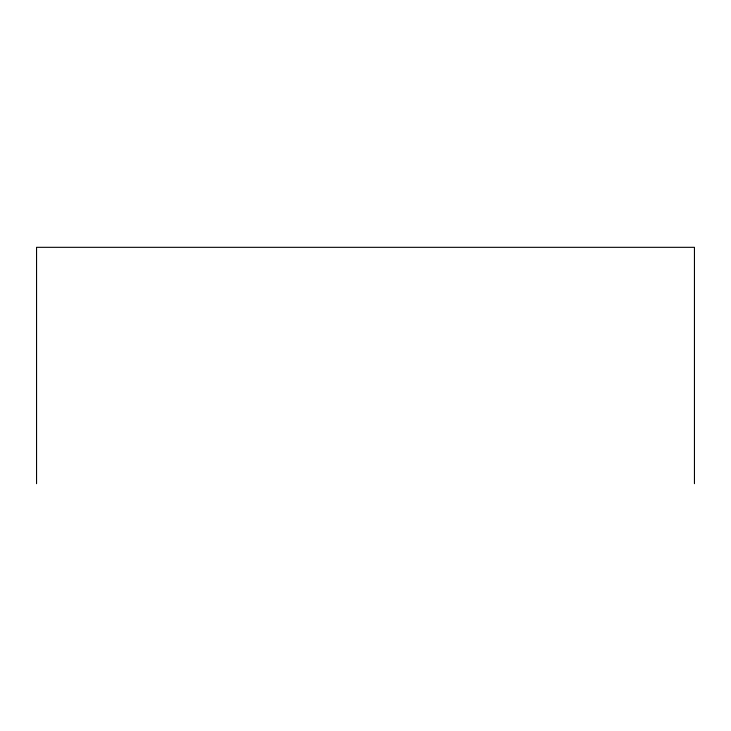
<?xml version="1.0" encoding="UTF-8"?>
<svg xmlns="http://www.w3.org/2000/svg" width="731" height="731" viewBox="0 0 731 731"><rect width="100%" height="100%" fill="white"/><g stroke="black" fill="none" stroke-linecap="round" stroke-linejoin="round"><path stroke-width="1.1" d="M694.45 483.675L694.45 247.325L36.55 247.325L36.55 483.675"/></g></svg>
